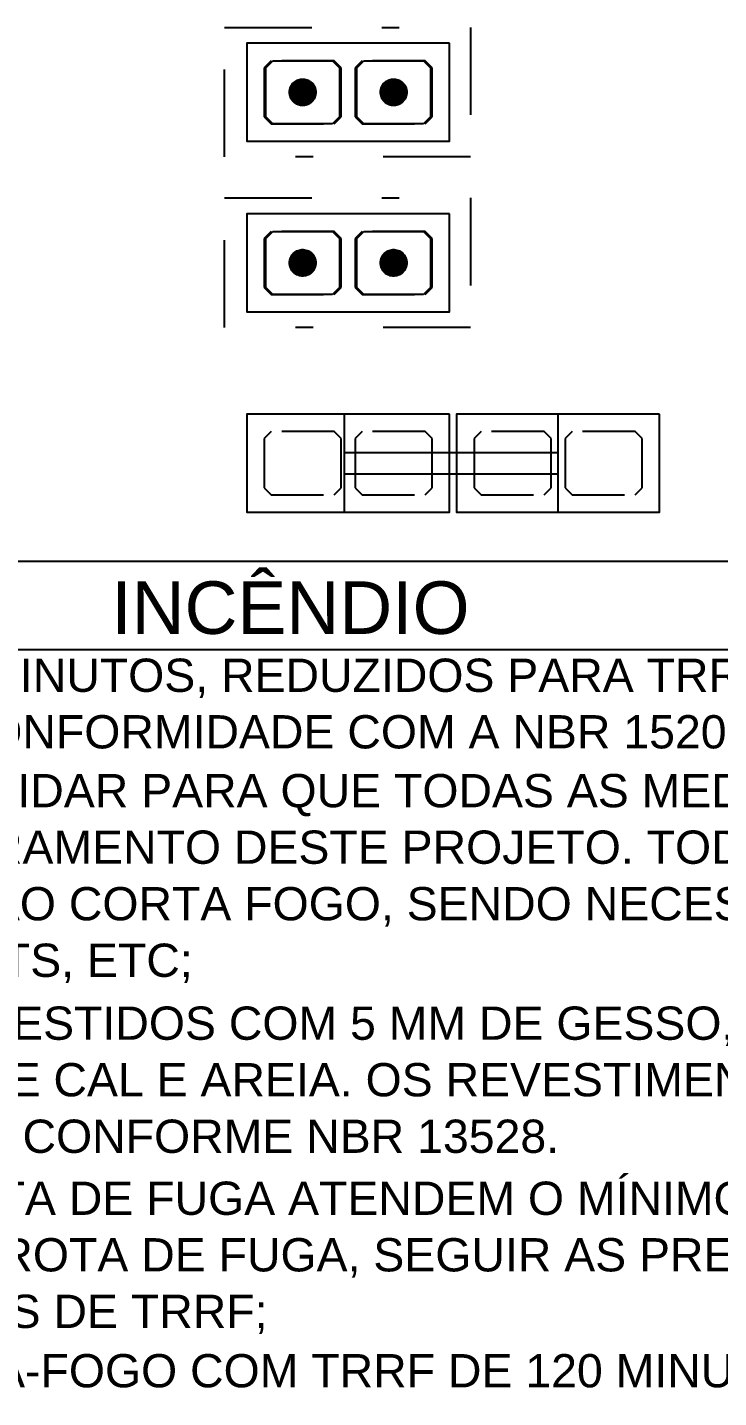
# Model space of a CAD drawing. Extents: x 0 to 119, y 0 to 84.
# Drawn here: x 107.5 to 111.45, y 35.34 to 43.16 of the extents above; entities that cross this region are included whole.
import ezdxf

# ---------------------------------------------------------------- set-up
doc = ezdxf.new("R2010")
doc.units = 0
doc.header["$MEASUREMENT"] = 0
doc.linetypes.add('ESTILO_TQS_0003', pattern=[1.5, 0.5, -0.4, 0.1, -0.5])
doc.linetypes.add('ESTILO_TQS_0005', pattern=[0.4, 0.3, -0.1])
for name, color, linetype in [('15', 12, 'CONTINUOUS'), ('17', 90, 'CONTINUOUS'), ('27', 250, 'CONTINUOUS'), ('3', 7, 'CONTINUOUS'), ('40', 7, 'CONTINUOUS'), ('9', 8, 'CONTINUOUS')]:
    doc.layers.add(name, color=color, linetype=linetype)
doc.styles.add('TQS_ARIAL', font='arial.ttf')

msp = doc.modelspace()

# ---------------------------------------------------------------- linework, layer by layer
at = {"layer": '15', "color": 12, "linetype": 'ESTILO_TQS_0003'}
for points in [[(108.627026, 43.164035), (110.034129, 43.164035), (110.034129, 42.423822), (108.627026, 42.423822), (108.627026, 43.164035)], [(108.627026, 42.189463), (110.034129, 42.189463), (110.034129, 41.44925), (108.627026, 41.44925), (108.627026, 42.189463)]]:
    msp.add_lwpolyline(points, dxfattribs=at)
at = {"layer": '17', "color": 90, "linetype": 'Continuous'}
for p, q in [((108.864602, 41.958856), (108.904602, 41.998856)), ((108.864602, 41.678856), (108.864602, 41.958856)), ((108.904602, 41.998856), (109.244602, 41.998856)), ((109.244602, 41.998856), (109.284602, 41.958857)), ((109.284602, 41.958857), (109.284602, 41.678856)), ((109.384602, 41.958856), (109.424602, 41.998856)), ((109.384602, 41.678856), (109.384602, 41.958856)), ((109.424602, 41.998856), (109.764602, 41.998856)), ((109.764602, 41.998856), (109.804602, 41.958856)), ((109.804602, 41.958856), (109.804602, 41.678856)), ((109.524689, 41.79341), (109.566919, 41.884967)), ((109.010552, 41.85129), (109.139006, 41.791391)), ((108.904602, 41.638856), (108.864602, 41.678856)), ((109.284602, 41.678856), (109.244602, 41.638856)), ((109.424602, 41.638856), (109.384602, 41.678856)), ((109.804602, 41.678856), (109.764602, 41.638856)), ((109.244602, 41.638856), (108.904602, 41.638856)), ((109.764602, 41.638856), (109.424602, 41.638856))]:
    msp.add_line(p, q, dxfattribs=at)
for points in [[(109.073402, 41.818856), (109.073408, 41.818735), (109.073427, 41.818615), (109.073457, 41.818497), (109.0735, 41.818383), (109.073553, 41.818274), (109.073617, 41.818171), (109.073692, 41.818075), (109.073776, 41.817987), (109.073868, 41.817907), (109.073968, 41.817838), (109.074074, 41.817779), (109.074186, 41.817731), (109.074302, 41.817695), (109.074421, 41.81767), (109.074542, 41.817658), (109.074663, 41.817658), (109.074784, 41.81767), (109.074903, 41.817695), (109.075019, 41.817731), (109.075131, 41.817779), (109.075237, 41.817838), (109.075337, 41.817907), (109.075429, 41.817987), (109.075513, 41.818075), (109.075587, 41.818171), (109.075652, 41.818274), (109.075705, 41.818383), (109.075747, 41.818497), (109.075778, 41.818615), (109.075796, 41.818735), (109.075802, 41.818856), (108.999002, 41.818856), (108.99939, 41.826505), (109.00055, 41.834075), (109.002469, 41.841488), (109.005129, 41.84867), (109.008502, 41.855545), (109.012553, 41.862044), (109.01724, 41.8681), (109.022516, 41.873651), (109.028327, 41.878639), (109.034613, 41.883014), (109.041308, 41.88673), (109.048346, 41.88975), (109.055653, 41.892043), (109.063154, 41.893585), (109.070773, 41.894359), (109.078431, 41.894359), (109.08605, 41.893585), (109.093552, 41.892043), (109.100859, 41.88975), (109.107896, 41.88673), (109.114592, 41.883014), (109.120878, 41.878639), (109.126688, 41.873651), (109.131964, 41.8681), (109.136652, 41.862044), (109.140703, 41.855545), (109.144076, 41.84867), (109.146735, 41.841488), (109.148655, 41.834075), (109.149814, 41.826505), (109.150202, 41.818856), (109.073402, 41.818856)], [(109.593402, 41.818856), (109.593408, 41.818735), (109.593427, 41.818615), (109.593457, 41.818497), (109.5935, 41.818383), (109.593553, 41.818274), (109.593617, 41.818171), (109.593692, 41.818075), (109.593776, 41.817987), (109.593868, 41.817907), (109.593968, 41.817838), (109.594074, 41.817779), (109.594186, 41.817731), (109.594302, 41.817695), (109.594421, 41.81767), (109.594542, 41.817658), (109.594663, 41.817658), (109.594784, 41.81767), (109.594903, 41.817695), (109.595019, 41.817731), (109.595131, 41.817779), (109.595237, 41.817838), (109.595337, 41.817907), (109.595429, 41.817987), (109.595513, 41.818075), (109.595587, 41.818171), (109.595652, 41.818274), (109.595705, 41.818383), (109.595747, 41.818497), (109.595778, 41.818615), (109.595796, 41.818735), (109.595802, 41.818856), (109.519002, 41.818856), (109.51939, 41.826505), (109.52055, 41.834075), (109.522469, 41.841488), (109.525129, 41.84867), (109.528502, 41.855545), (109.532553, 41.862044), (109.53724, 41.8681), (109.542516, 41.873651), (109.548327, 41.878639), (109.554613, 41.883014), (109.561308, 41.88673), (109.568346, 41.88975), (109.575653, 41.892043), (109.583154, 41.893585), (109.590773, 41.894359), (109.598431, 41.894359), (109.60605, 41.893585), (109.613552, 41.892043), (109.620859, 41.88975), (109.627896, 41.88673), (109.634592, 41.883014), (109.640878, 41.878639), (109.646688, 41.873651), (109.651964, 41.8681), (109.656652, 41.862044), (109.660703, 41.855545), (109.664076, 41.84867), (109.666735, 41.841488), (109.668655, 41.834075), (109.669814, 41.826505), (109.670202, 41.818856), (109.593402, 41.818856)], [(109.075802, 41.818856), (109.075796, 41.818978), (109.075778, 41.819098), (109.075747, 41.819216), (109.075705, 41.81933), (109.075652, 41.819439), (109.075587, 41.819542), (109.075513, 41.819638), (109.075429, 41.819726), (109.075337, 41.819805), (109.075237, 41.819875), (109.075131, 41.819934), (109.075019, 41.819982), (109.074903, 41.820018), (109.074784, 41.820043), (109.074663, 41.820055), (109.074542, 41.820055), (109.074421, 41.820043), (109.074302, 41.820018), (109.074186, 41.819982), (109.074074, 41.819934), (109.073968, 41.819875), (109.073868, 41.819805), (109.073776, 41.819726), (109.073692, 41.819638), (109.073617, 41.819542), (109.073553, 41.819439), (109.0735, 41.81933), (109.073457, 41.819216), (109.073427, 41.819098), (109.073408, 41.818978), (109.073402, 41.818856), (109.150202, 41.818856), (109.149814, 41.811208), (109.148655, 41.803638), (109.146735, 41.796225), (109.144076, 41.789043), (109.140703, 41.782168), (109.136652, 41.775669), (109.131964, 41.769613), (109.126688, 41.764062), (109.120878, 41.759074), (109.114592, 41.754699), (109.107896, 41.750982), (109.100859, 41.747962), (109.093552, 41.74567), (109.08605, 41.744128), (109.078431, 41.743353), (109.070773, 41.743353), (109.063154, 41.744128), (109.055653, 41.74567), (109.048346, 41.747962), (109.041308, 41.750982), (109.034613, 41.754699), (109.028327, 41.759074), (109.022516, 41.764062), (109.01724, 41.769613), (109.012553, 41.775669), (109.008502, 41.782168), (109.005129, 41.789043), (109.002469, 41.796225), (109.00055, 41.803638), (108.99939, 41.811208), (108.999002, 41.818856), (109.075802, 41.818856)], [(109.595802, 41.818856), (109.595796, 41.818978), (109.595778, 41.819098), (109.595747, 41.819216), (109.595705, 41.81933), (109.595652, 41.819439), (109.595587, 41.819542), (109.595513, 41.819638), (109.595429, 41.819726), (109.595337, 41.819805), (109.595237, 41.819875), (109.595131, 41.819934), (109.595019, 41.819982), (109.594903, 41.820018), (109.594784, 41.820042), (109.594663, 41.820055), (109.594542, 41.820055), (109.594421, 41.820042), (109.594302, 41.820018), (109.594186, 41.819982), (109.594074, 41.819934), (109.593968, 41.819875), (109.593868, 41.819805), (109.593776, 41.819726), (109.593692, 41.819638), (109.593617, 41.819542), (109.593553, 41.819439), (109.5935, 41.81933), (109.593457, 41.819216), (109.593427, 41.819098), (109.593408, 41.818978), (109.593402, 41.818856), (109.670202, 41.818856), (109.669814, 41.811208), (109.668655, 41.803638), (109.666735, 41.796224), (109.664076, 41.789043), (109.660703, 41.782168), (109.656652, 41.775668), (109.651964, 41.769613), (109.646688, 41.764062), (109.640878, 41.759074), (109.634592, 41.754699), (109.627896, 41.750982), (109.620859, 41.747962), (109.613552, 41.74567), (109.60605, 41.744128), (109.598431, 41.743353), (109.590773, 41.743353), (109.583154, 41.744128), (109.575653, 41.74567), (109.568346, 41.747962), (109.561308, 41.750982), (109.554613, 41.754699), (109.548327, 41.759074), (109.542516, 41.764062), (109.53724, 41.769613), (109.532553, 41.775668), (109.528502, 41.782168), (109.525129, 41.789043), (109.522469, 41.796224), (109.52055, 41.803638), (109.51939, 41.811208), (109.519002, 41.818856), (109.595802, 41.818856)]]:
    msp.add_lwpolyline(points, dxfattribs=at)
for centre in [(109.074602, 41.818856), (109.594602, 41.818856)]:
    msp.add_circle(centre, 0.0744, dxfattribs=at)
for points in [[(109.073402, 41.818856), (109.022516, 41.873651), (109.028327, 41.878639)], [(109.073402, 41.818856), (109.028327, 41.878639), (109.034613, 41.883014)], [(109.073402, 41.818856), (109.034613, 41.883014), (109.041308, 41.88673)], [(109.073402, 41.818856), (109.041308, 41.88673), (109.048346, 41.88975)], [(109.073402, 41.818856), (109.048346, 41.88975), (109.055653, 41.892043)], [(109.073402, 41.818856), (109.055653, 41.892043), (109.063154, 41.893585)], [(109.073402, 41.818856), (109.063154, 41.893585), (109.070773, 41.894359)], [(109.073402, 41.818856), (109.070773, 41.894359), (109.078431, 41.894359)], [(109.075337, 41.817907), (109.073402, 41.818856), (109.078431, 41.894359)], [(109.075337, 41.817907), (109.078431, 41.894359), (109.150202, 41.818856)], [(109.150202, 41.818856), (109.078431, 41.894359), (109.08605, 41.893585)], [(109.150202, 41.818856), (109.08605, 41.893585), (109.093552, 41.892043)], [(109.150202, 41.818856), (109.093552, 41.892043), (109.100859, 41.88975)], [(109.150202, 41.818856), (109.100859, 41.88975), (109.107896, 41.88673)], [(109.150202, 41.818856), (109.107896, 41.88673), (109.114592, 41.883014)], [(109.150202, 41.818856), (109.114592, 41.883014), (109.120878, 41.878639)], [(109.150202, 41.818856), (109.120878, 41.878639), (109.126688, 41.873651)], [(109.593402, 41.818856), (109.542516, 41.873651), (109.548327, 41.878639)], [(109.593402, 41.818856), (109.548327, 41.878639), (109.554613, 41.883014)], [(109.593402, 41.818856), (109.554613, 41.883014), (109.561308, 41.88673)], [(109.593402, 41.818856), (109.561308, 41.88673), (109.568346, 41.88975)], [(109.593402, 41.818856), (109.568346, 41.88975), (109.575653, 41.892043)], [(109.593402, 41.818856), (109.575653, 41.892043), (109.583154, 41.893585)], [(109.593402, 41.818856), (109.583154, 41.893585), (109.590773, 41.894359)], [(109.593402, 41.818856), (109.590773, 41.894359), (109.598431, 41.894359)], [(109.595337, 41.817907), (109.593402, 41.818856), (109.598431, 41.894359)], [(109.595337, 41.817907), (109.598431, 41.894359), (109.670202, 41.818856)], [(109.670202, 41.818856), (109.598431, 41.894359), (109.60605, 41.893585)], [(109.670202, 41.818856), (109.60605, 41.893585), (109.613552, 41.892043)], [(109.670202, 41.818856), (109.613552, 41.892043), (109.620859, 41.88975)], [(109.670202, 41.818856), (109.620859, 41.88975), (109.627896, 41.88673)], [(109.670202, 41.818856), (109.627896, 41.88673), (109.634592, 41.883014)], [(109.670202, 41.818856), (109.634592, 41.883014), (109.640878, 41.878639)], [(109.670202, 41.818856), (109.640878, 41.878639), (109.646688, 41.873651)], [(109.073402, 41.818856), (108.999002, 41.818856), (108.99939, 41.826505)], [(109.073868, 41.819805), (108.99939, 41.811208), (108.999002, 41.818856)], [(109.073402, 41.818856), (108.99939, 41.826505), (109.00055, 41.834075)], [(109.073868, 41.819805), (109.00055, 41.803638), (108.99939, 41.811208)], [(109.073402, 41.818856), (109.00055, 41.834075), (109.002469, 41.841488)], [(109.073868, 41.819805), (109.002469, 41.796225), (109.00055, 41.803638)], [(109.073402, 41.818856), (109.002469, 41.841488), (109.005129, 41.84867)], [(109.073868, 41.819805), (109.005129, 41.789043), (109.002469, 41.796225)], [(109.073402, 41.818856), (109.005129, 41.84867), (109.008502, 41.855545)], [(109.073868, 41.819805), (109.008502, 41.782168), (109.005129, 41.789043)], [(109.073402, 41.818856), (109.008502, 41.855545), (109.012553, 41.862044)], [(109.073868, 41.819805), (109.012553, 41.775669), (109.008502, 41.782168)], [(109.073402, 41.818856), (109.012553, 41.862044), (109.01724, 41.8681)], [(109.073868, 41.819805), (109.01724, 41.769613), (109.012553, 41.775669)], [(109.073402, 41.818856), (109.01724, 41.8681), (109.022516, 41.873651)], [(109.073868, 41.819805), (109.022516, 41.764062), (109.01724, 41.769613)], [(109.073868, 41.819805), (109.028327, 41.759074), (109.022516, 41.764062)], [(109.073868, 41.819805), (109.034613, 41.754699), (109.028327, 41.759074)], [(109.073868, 41.819805), (109.041308, 41.750982), (109.034613, 41.754699)], [(109.073868, 41.819805), (109.048346, 41.747962), (109.041308, 41.750982)], [(109.073868, 41.819805), (109.055653, 41.74567), (109.048346, 41.747962)], [(109.073868, 41.819805), (109.063154, 41.744128), (109.055653, 41.74567)], [(109.073868, 41.819805), (109.070773, 41.743353), (109.063154, 41.744128)], [(109.073868, 41.819805), (109.078431, 41.743353), (109.070773, 41.743353)], [(109.075337, 41.817907), (109.073408, 41.818735), (109.073402, 41.818856)], [(109.075337, 41.817907), (109.073402, 41.818856), (109.073402, 41.818856)], [(109.075337, 41.817907), (109.073402, 41.818856), (109.073402, 41.818856)], [(109.075337, 41.817907), (109.073402, 41.818856), (109.073402, 41.818856)], [(109.075337, 41.817907), (109.073402, 41.818856), (109.073402, 41.818856)], [(109.075337, 41.817907), (109.073402, 41.818856), (109.073402, 41.818856)], [(109.075337, 41.817907), (109.073402, 41.818856), (109.073402, 41.818856)], [(109.075337, 41.817907), (109.073402, 41.818856), (109.073402, 41.818856)], [(109.075337, 41.817907), (109.073402, 41.818856), (109.073402, 41.818856)], [(109.075337, 41.817907), (109.073402, 41.818856), (109.073402, 41.818856)], [(109.075337, 41.817907), (109.073427, 41.818615), (109.073408, 41.818735)], [(109.075337, 41.817907), (109.073408, 41.818735), (109.073408, 41.818735)], [(109.075337, 41.817907), (109.073553, 41.818274), (109.073427, 41.818615)], [(109.075337, 41.817907), (109.073427, 41.818615), (109.073427, 41.818615)], [(109.075337, 41.817907), (109.073427, 41.818615), (109.073427, 41.818615)], [(109.075337, 41.817907), (109.073692, 41.818075), (109.073553, 41.818274)], [(109.075337, 41.817907), (109.073868, 41.817907), (109.073692, 41.818075)], [(109.075802, 41.818856), (109.073868, 41.819805), (109.074074, 41.819934)], [(109.075802, 41.818856), (109.078431, 41.743353), (109.073868, 41.819805)], [(109.075337, 41.817907), (109.073968, 41.817838), (109.073868, 41.817907)], [(109.075337, 41.817907), (109.074074, 41.817779), (109.073968, 41.817838)], [(109.075802, 41.818856), (109.074074, 41.819934), (109.074421, 41.820043)], [(109.075337, 41.817907), (109.074186, 41.817731), (109.074074, 41.817779)], [(109.075337, 41.817907), (109.074302, 41.817695), (109.074186, 41.817731)], [(109.075337, 41.817907), (109.074421, 41.81767), (109.074302, 41.817695)], [(109.075802, 41.818856), (109.074421, 41.820043), (109.074542, 41.820055)], [(109.075802, 41.818856), (109.074421, 41.820043), (109.074421, 41.820043)], [(109.075802, 41.818856), (109.074421, 41.820043), (109.074421, 41.820043)], [(109.075337, 41.817907), (109.074542, 41.817658), (109.074421, 41.81767)], [(109.075802, 41.818856), (109.074542, 41.820055), (109.074542, 41.820055)], [(109.075802, 41.818856), (109.074542, 41.820055), (109.074663, 41.820055)], [(109.075337, 41.817907), (109.074663, 41.817658), (109.074542, 41.817658)], [(109.075337, 41.817907), (109.074542, 41.817658), (109.074542, 41.817658)], [(109.075802, 41.818856), (109.074663, 41.820055), (109.074663, 41.820055)], [(109.075802, 41.818856), (109.074663, 41.820055), (109.074784, 41.820043)], [(109.075337, 41.817907), (109.074784, 41.81767), (109.074663, 41.817658)], [(109.075337, 41.817907), (109.074663, 41.817658), (109.074663, 41.817658)], [(109.075802, 41.818856), (109.074784, 41.820043), (109.074903, 41.820018)], [(109.075337, 41.817907), (109.075131, 41.817779), (109.074784, 41.81767)], [(109.075337, 41.817907), (109.074784, 41.81767), (109.074784, 41.81767)], [(109.075337, 41.817907), (109.074784, 41.81767), (109.074784, 41.81767)], [(109.075802, 41.818856), (109.074903, 41.820018), (109.075019, 41.819982)], [(109.075802, 41.818856), (109.075019, 41.819982), (109.075131, 41.819934)], [(109.075802, 41.818856), (109.075131, 41.819934), (109.075237, 41.819875)], [(109.075802, 41.818856), (109.075237, 41.819875), (109.075337, 41.819805)], [(109.075802, 41.818856), (109.075337, 41.819805), (109.075513, 41.819638)], [(109.075802, 41.818856), (109.075513, 41.819638), (109.075652, 41.819439)], [(109.075802, 41.818856), (109.075652, 41.819439), (109.075778, 41.819098)], [(109.075802, 41.818856), (109.075778, 41.819098), (109.075778, 41.819098)], [(109.075802, 41.818856), (109.075778, 41.819098), (109.075778, 41.819098)], [(109.075802, 41.818856), (109.075778, 41.819098), (109.075796, 41.818978)], [(109.075802, 41.818856), (109.075796, 41.818978), (109.075796, 41.818978)], [(109.075802, 41.818856), (109.075796, 41.818978), (109.075802, 41.818856)], [(109.075802, 41.818856), (109.150202, 41.818856), (109.078431, 41.743353)], [(109.075802, 41.818856), (109.075802, 41.818856), (109.075802, 41.818856)], [(109.075802, 41.818856), (109.075802, 41.818856), (109.075802, 41.818856)], [(109.075802, 41.818856), (109.075802, 41.818856), (109.075802, 41.818856)], [(109.075802, 41.818856), (109.075802, 41.818856), (109.075802, 41.818856)], [(109.075802, 41.818856), (109.075802, 41.818856), (109.075802, 41.818856)], [(109.075802, 41.818856), (109.075802, 41.818856), (109.075802, 41.818856)], [(109.075802, 41.818856), (109.075802, 41.818856), (109.075802, 41.818856)], [(109.075802, 41.818856), (109.075802, 41.818856), (109.075802, 41.818856)], [(109.150202, 41.818856), (109.08605, 41.744128), (109.078431, 41.743353)], [(109.150202, 41.818856), (109.093552, 41.74567), (109.08605, 41.744128)], [(109.150202, 41.818856), (109.100859, 41.747962), (109.093552, 41.74567)], [(109.150202, 41.818856), (109.107896, 41.750982), (109.100859, 41.747962)], [(109.150202, 41.818856), (109.114592, 41.754699), (109.107896, 41.750982)], [(109.150202, 41.818856), (109.120878, 41.759074), (109.114592, 41.754699)], [(109.150202, 41.818856), (109.126688, 41.764062), (109.120878, 41.759074)], [(109.150202, 41.818856), (109.126688, 41.873651), (109.131964, 41.8681)], [(109.150202, 41.818856), (109.131964, 41.769613), (109.126688, 41.764062)], [(109.150202, 41.818856), (109.131964, 41.8681), (109.136652, 41.862044)], [(109.150202, 41.818856), (109.136652, 41.775669), (109.131964, 41.769613)], [(109.150202, 41.818856), (109.136652, 41.862044), (109.140703, 41.855545)], [(109.150202, 41.818856), (109.140703, 41.782168), (109.136652, 41.775669)], [(109.150202, 41.818856), (109.140703, 41.855545), (109.144076, 41.84867)], [(109.150202, 41.818856), (109.144076, 41.789043), (109.140703, 41.782168)], [(109.150202, 41.818856), (109.144076, 41.84867), (109.146735, 41.841488)], [(109.150202, 41.818856), (109.146735, 41.796225), (109.144076, 41.789043)], [(109.150202, 41.818856), (109.146735, 41.841488), (109.148655, 41.834075)], [(109.150202, 41.818856), (109.148655, 41.803638), (109.146735, 41.796225)], [(109.150202, 41.818856), (109.148655, 41.834075), (109.149814, 41.826505)], [(109.150202, 41.818856), (109.149814, 41.811208), (109.148655, 41.803638)], [(109.593402, 41.818856), (109.519002, 41.818856), (109.51939, 41.826505)], [(109.593868, 41.819805), (109.51939, 41.811208), (109.519002, 41.818856)], [(109.593402, 41.818856), (109.51939, 41.826505), (109.52055, 41.834075)], [(109.593868, 41.819805), (109.52055, 41.803638), (109.51939, 41.811208)], [(109.593402, 41.818856), (109.52055, 41.834075), (109.522469, 41.841488)], [(109.593868, 41.819805), (109.522469, 41.796224), (109.52055, 41.803638)], [(109.593402, 41.818856), (109.522469, 41.841488), (109.525129, 41.84867)], [(109.593868, 41.819805), (109.525129, 41.789043), (109.522469, 41.796224)], [(109.593402, 41.818856), (109.525129, 41.84867), (109.528502, 41.855545)], [(109.593868, 41.819805), (109.528502, 41.782168), (109.525129, 41.789043)], [(109.593402, 41.818856), (109.528502, 41.855545), (109.532553, 41.862044)], [(109.593868, 41.819805), (109.532553, 41.775668), (109.528502, 41.782168)], [(109.593402, 41.818856), (109.532553, 41.862044), (109.53724, 41.8681)], [(109.593868, 41.819805), (109.53724, 41.769613), (109.532553, 41.775668)], [(109.593402, 41.818856), (109.53724, 41.8681), (109.542516, 41.873651)], [(109.593868, 41.819805), (109.542516, 41.764062), (109.53724, 41.769613)], [(109.593868, 41.819805), (109.548327, 41.759074), (109.542516, 41.764062)], [(109.593868, 41.819805), (109.554613, 41.754699), (109.548327, 41.759074)], [(109.593868, 41.819805), (109.561308, 41.750982), (109.554613, 41.754699)], [(109.593868, 41.819805), (109.568346, 41.747962), (109.561308, 41.750982)], [(109.593868, 41.819805), (109.575653, 41.74567), (109.568346, 41.747962)], [(109.593868, 41.819805), (109.583154, 41.744128), (109.575653, 41.74567)], [(109.593868, 41.819805), (109.590773, 41.743353), (109.583154, 41.744128)], [(109.593868, 41.819805), (109.598431, 41.743353), (109.590773, 41.743353)], [(109.595337, 41.817907), (109.593408, 41.818735), (109.593402, 41.818856)], [(109.595337, 41.817907), (109.593402, 41.818856), (109.593402, 41.818856)], [(109.595337, 41.817907), (109.593402, 41.818856), (109.593402, 41.818856)], [(109.595337, 41.817907), (109.593402, 41.818856), (109.593402, 41.818856)], [(109.595337, 41.817907), (109.593402, 41.818856), (109.593402, 41.818856)], [(109.595337, 41.817907), (109.593402, 41.818856), (109.593402, 41.818856)], [(109.595337, 41.817907), (109.593402, 41.818856), (109.593402, 41.818856)], [(109.595337, 41.817907), (109.593402, 41.818856), (109.593402, 41.818856)], [(109.595337, 41.817907), (109.593402, 41.818856), (109.593402, 41.818856)], [(109.595337, 41.817907), (109.593402, 41.818856), (109.593402, 41.818856)], [(109.595337, 41.817907), (109.593427, 41.818615), (109.593408, 41.818735)], [(109.595337, 41.817907), (109.593408, 41.818735), (109.593408, 41.818735)], [(109.595337, 41.817907), (109.593553, 41.818274), (109.593427, 41.818615)], [(109.595337, 41.817907), (109.593427, 41.818615), (109.593427, 41.818615)], [(109.595337, 41.817907), (109.593427, 41.818615), (109.593427, 41.818615)], [(109.595337, 41.817907), (109.593692, 41.818075), (109.593553, 41.818274)], [(109.595337, 41.817907), (109.593868, 41.817907), (109.593692, 41.818075)], [(109.595802, 41.818856), (109.593868, 41.819805), (109.594074, 41.819934)], [(109.595802, 41.818856), (109.598431, 41.743353), (109.593868, 41.819805)], [(109.595337, 41.817907), (109.593968, 41.817838), (109.593868, 41.817907)], [(109.595337, 41.817907), (109.594074, 41.817779), (109.593968, 41.817838)], [(109.595802, 41.818856), (109.594074, 41.819934), (109.594421, 41.820042)], [(109.595337, 41.817907), (109.594186, 41.817731), (109.594074, 41.817779)], [(109.595337, 41.817907), (109.594302, 41.817695), (109.594186, 41.817731)], [(109.595337, 41.817907), (109.594421, 41.81767), (109.594302, 41.817695)], [(109.595802, 41.818856), (109.594421, 41.820042), (109.594542, 41.820055)], [(109.595802, 41.818856), (109.594421, 41.820042), (109.594421, 41.820042)], [(109.595802, 41.818856), (109.594421, 41.820042), (109.594421, 41.820042)], [(109.595337, 41.817907), (109.594542, 41.817658), (109.594421, 41.81767)], [(109.595802, 41.818856), (109.594542, 41.820055), (109.594542, 41.820055)], [(109.595802, 41.818856), (109.594542, 41.820055), (109.594663, 41.820055)], [(109.595337, 41.817907), (109.594663, 41.817658), (109.594542, 41.817658)], [(109.595337, 41.817907), (109.594542, 41.817658), (109.594542, 41.817658)], [(109.595802, 41.818856), (109.594663, 41.820055), (109.594663, 41.820055)], [(109.595802, 41.818856), (109.594663, 41.820055), (109.594784, 41.820042)], [(109.595337, 41.817907), (109.594784, 41.81767), (109.594663, 41.817658)], [(109.595337, 41.817907), (109.594663, 41.817658), (109.594663, 41.817658)], [(109.595802, 41.818856), (109.594784, 41.820042), (109.594903, 41.820018)], [(109.595337, 41.817907), (109.595131, 41.817779), (109.594784, 41.81767)], [(109.595337, 41.817907), (109.594784, 41.81767), (109.594784, 41.81767)], [(109.595337, 41.817907), (109.594784, 41.81767), (109.594784, 41.81767)], [(109.595802, 41.818856), (109.594903, 41.820018), (109.595019, 41.819982)], [(109.595802, 41.818856), (109.595019, 41.819982), (109.595131, 41.819934)], [(109.595802, 41.818856), (109.595131, 41.819934), (109.595237, 41.819875)], [(109.595802, 41.818856), (109.595237, 41.819875), (109.595337, 41.819805)], [(109.595802, 41.818856), (109.595337, 41.819805), (109.595513, 41.819638)], [(109.595802, 41.818856), (109.595513, 41.819638), (109.595652, 41.819439)], [(109.595802, 41.818856), (109.595652, 41.819439), (109.595778, 41.819098)], [(109.595802, 41.818856), (109.595778, 41.819098), (109.595778, 41.819098)], [(109.595802, 41.818856), (109.595778, 41.819098), (109.595778, 41.819098)], [(109.595802, 41.818856), (109.595778, 41.819098), (109.595796, 41.818978)], [(109.595802, 41.818856), (109.595796, 41.818978), (109.595796, 41.818978)], [(109.595802, 41.818856), (109.595796, 41.818978), (109.595802, 41.818856)], [(109.595802, 41.818856), (109.670202, 41.818856), (109.598431, 41.743353)], [(109.595802, 41.818856), (109.595802, 41.818856), (109.595802, 41.818856)], [(109.595802, 41.818856), (109.595802, 41.818856), (109.595802, 41.818856)], [(109.595802, 41.818856), (109.595802, 41.818856), (109.595802, 41.818856)], [(109.595802, 41.818856), (109.595802, 41.818856), (109.595802, 41.818856)], [(109.595802, 41.818856), (109.595802, 41.818856), (109.595802, 41.818856)], [(109.595802, 41.818856), (109.595802, 41.818856), (109.595802, 41.818856)], [(109.595802, 41.818856), (109.595802, 41.818856), (109.595802, 41.818856)], [(109.595802, 41.818856), (109.595802, 41.818856), (109.595802, 41.818856)], [(109.670202, 41.818856), (109.60605, 41.744128), (109.598431, 41.743353)], [(109.670202, 41.818856), (109.613552, 41.74567), (109.60605, 41.744128)], [(109.670202, 41.818856), (109.620859, 41.747962), (109.613552, 41.74567)], [(109.670202, 41.818856), (109.627896, 41.750982), (109.620859, 41.747962)], [(109.670202, 41.818856), (109.634592, 41.754699), (109.627896, 41.750982)], [(109.670202, 41.818856), (109.640878, 41.759074), (109.634592, 41.754699)], [(109.670202, 41.818856), (109.646688, 41.764062), (109.640878, 41.759074)], [(109.670202, 41.818856), (109.646688, 41.873651), (109.651964, 41.8681)], [(109.670202, 41.818856), (109.651964, 41.769613), (109.646688, 41.764062)], [(109.670202, 41.818856), (109.651964, 41.8681), (109.656652, 41.862044)], [(109.670202, 41.818856), (109.656652, 41.775668), (109.651964, 41.769613)], [(109.670202, 41.818856), (109.656652, 41.862044), (109.660703, 41.855545)], [(109.670202, 41.818856), (109.660703, 41.782168), (109.656652, 41.775668)], [(109.670202, 41.818856), (109.660703, 41.855545), (109.664076, 41.84867)], [(109.670202, 41.818856), (109.664076, 41.789043), (109.660703, 41.782168)], [(109.670202, 41.818856), (109.664076, 41.84867), (109.666735, 41.841488)], [(109.670202, 41.818856), (109.666735, 41.796224), (109.664076, 41.789043)], [(109.670202, 41.818856), (109.666735, 41.841488), (109.668655, 41.834075)], [(109.670202, 41.818856), (109.668655, 41.803638), (109.666735, 41.796224)], [(109.670202, 41.818856), (109.668655, 41.834075), (109.669814, 41.826505)], [(109.670202, 41.818856), (109.669814, 41.811208), (109.668655, 41.803638)]]:
    msp.add_solid(points, dxfattribs=at)
at = {"layer": '27', "color": 250, "linetype": 'ESTILO_TQS_0005'}
for points in [[(109.294602, 42.933428), (109.254602, 42.973428), (108.894602, 42.973428), (108.854602, 42.933428), (108.854602, 42.653428), (108.894602, 42.613428), (109.254602, 42.613428), (109.294602, 42.653428), (109.294602, 42.933428)], [(109.814602, 42.933428), (109.774602, 42.973428), (109.414602, 42.973428), (109.374602, 42.933428), (109.374602, 42.653428), (109.414602, 42.613428), (109.774602, 42.613428), (109.814602, 42.653428), (109.814602, 42.933428)], [(109.294602, 41.958856), (109.254602, 41.998856), (108.894602, 41.998856), (108.854602, 41.958856), (108.854602, 41.678856), (108.894602, 41.638856), (109.254602, 41.638856), (109.294602, 41.678856), (109.294602, 41.958856)], [(109.814602, 41.958856), (109.774602, 41.998856), (109.414602, 41.998856), (109.374602, 41.958856), (109.374602, 41.678856), (109.414602, 41.638856), (109.774602, 41.638856), (109.814602, 41.678856), (109.814602, 41.958856)], [(109.294602, 40.814576), (109.254602, 40.854576), (108.894602, 40.854576), (108.854602, 40.814576), (108.854602, 40.534576), (108.894602, 40.494576), (109.254602, 40.494576), (109.294602, 40.534576), (109.294602, 40.814576)], [(109.814602, 40.814576), (109.774602, 40.854576), (109.414602, 40.854576), (109.374602, 40.814576), (109.374602, 40.534576), (109.414602, 40.494576), (109.774602, 40.494576), (109.814602, 40.534576), (109.814602, 40.814576)], [(110.494602, 40.814576), (110.454602, 40.854576), (110.094602, 40.854576), (110.054602, 40.814576), (110.054602, 40.534576), (110.094602, 40.494576), (110.454602, 40.494576), (110.494602, 40.534576), (110.494602, 40.814576)], [(111.014602, 40.814576), (110.974602, 40.854576), (110.614602, 40.854576), (110.574602, 40.814576), (110.574602, 40.534576), (110.614602, 40.494576), (110.974602, 40.494576), (111.014602, 40.534576), (111.014602, 40.814576)]]:
    msp.add_lwpolyline(points, dxfattribs=at)
at = {"layer": '40', "linetype": 'Continuous'}
for p, q in [((108.864602, 42.933428), (108.904602, 42.973428)), ((108.864602, 42.653428), (108.864602, 42.933428)), ((108.904602, 42.973428), (109.244602, 42.973428)), ((109.244602, 42.973428), (109.284602, 42.933428)), ((109.284602, 42.933428), (109.284602, 42.653428)), ((109.384602, 42.933428), (109.424602, 42.973428)), ((109.384602, 42.653428), (109.384602, 42.933428)), ((109.424602, 42.973428), (109.764602, 42.973428)), ((109.764602, 42.973428), (109.804602, 42.933428)), ((109.804602, 42.933428), (109.804602, 42.653428)), ((108.904602, 42.613428), (108.864602, 42.653428)), ((109.244602, 42.613428), (108.904602, 42.613428)), ((109.284602, 42.653428), (109.244602, 42.613428)), ((109.424602, 42.613428), (109.384602, 42.653428)), ((109.764602, 42.613428), (109.424602, 42.613428)), ((109.804602, 42.653428), (109.764602, 42.613428)), ((109.314621, 40.394592), (109.314621, 40.954592)), ((110.534602, 40.394592), (110.534602, 40.954592)), ((109.314621, 40.734592), (110.534602, 40.734592)), ((109.314621, 40.614592), (110.534602, 40.614592)), ((100.4, 40.115402), (117.9, 40.115402)), ((100.4, 40.115402), (117.9, 40.115402)), ((100.4, 40.115402), (117.9, 40.115402)), ((100.4, 39.609785), (117.9, 39.609785))]:
    msp.add_line(p, q, dxfattribs=at)
for points in [[(109.914602, 43.073428), (108.754602, 43.073428), (108.754602, 42.513428), (109.914602, 42.513428), (109.914602, 43.073428)], [(109.073402, 42.793428), (109.073408, 42.793307), (109.073427, 42.793187), (109.073457, 42.793069), (109.0735, 42.792955), (109.073553, 42.792846), (109.073617, 42.792743), (109.073692, 42.792646), (109.073776, 42.792558), (109.073868, 42.792479), (109.073968, 42.79241), (109.074074, 42.792351), (109.074186, 42.792303), (109.074302, 42.792266), (109.074421, 42.792242), (109.074542, 42.79223), (109.074663, 42.79223), (109.074784, 42.792242), (109.074903, 42.792266), (109.075019, 42.792303), (109.075131, 42.792351), (109.075237, 42.79241), (109.075337, 42.792479), (109.075429, 42.792558), (109.075513, 42.792646), (109.075587, 42.792743), (109.075652, 42.792846), (109.075705, 42.792955), (109.075747, 42.793069), (109.075778, 42.793187), (109.075796, 42.793307), (109.075802, 42.793428), (108.999002, 42.793428), (108.99939, 42.801076), (109.00055, 42.808646), (109.002469, 42.81606), (109.005129, 42.823241), (109.008502, 42.830117), (109.012553, 42.836616), (109.01724, 42.842672), (109.022516, 42.848222), (109.028327, 42.853211), (109.034613, 42.857586), (109.041308, 42.861302), (109.048346, 42.864322), (109.055653, 42.866615), (109.063154, 42.868156), (109.070773, 42.868931), (109.078431, 42.868931), (109.08605, 42.868156), (109.093552, 42.866615), (109.100859, 42.864322), (109.107896, 42.861302), (109.114592, 42.857586), (109.120878, 42.853211), (109.126688, 42.848222), (109.131964, 42.842672), (109.136652, 42.836616), (109.140703, 42.830117), (109.144076, 42.823241), (109.146735, 42.81606), (109.148655, 42.808646), (109.149814, 42.801076), (109.150202, 42.793428), (109.073402, 42.793428)], [(109.593402, 42.793428), (109.593408, 42.793307), (109.593427, 42.793187), (109.593457, 42.793069), (109.5935, 42.792955), (109.593553, 42.792846), (109.593617, 42.792743), (109.593692, 42.792646), (109.593776, 42.792558), (109.593868, 42.792479), (109.593968, 42.79241), (109.594074, 42.792351), (109.594186, 42.792303), (109.594302, 42.792266), (109.594421, 42.792242), (109.594542, 42.79223), (109.594663, 42.79223), (109.594784, 42.792242), (109.594903, 42.792266), (109.595019, 42.792303), (109.595131, 42.792351), (109.595237, 42.79241), (109.595337, 42.792479), (109.595429, 42.792558), (109.595513, 42.792646), (109.595587, 42.792743), (109.595652, 42.792846), (109.595705, 42.792955), (109.595747, 42.793069), (109.595778, 42.793187), (109.595796, 42.793307), (109.595802, 42.793428), (109.519002, 42.793428), (109.51939, 42.801076), (109.52055, 42.808646), (109.522469, 42.81606), (109.525129, 42.823241), (109.528502, 42.830117), (109.532553, 42.836616), (109.53724, 42.842672), (109.542516, 42.848222), (109.548327, 42.853211), (109.554613, 42.857586), (109.561308, 42.861302), (109.568346, 42.864322), (109.575653, 42.866615), (109.583154, 42.868156), (109.590773, 42.868931), (109.598431, 42.868931), (109.60605, 42.868156), (109.613552, 42.866615), (109.620859, 42.864322), (109.627896, 42.861302), (109.634592, 42.857586), (109.640878, 42.853211), (109.646688, 42.848222), (109.651964, 42.842672), (109.656652, 42.836616), (109.660703, 42.830117), (109.664076, 42.823241), (109.666735, 42.81606), (109.668655, 42.808646), (109.669814, 42.801076), (109.670202, 42.793428), (109.593402, 42.793428)], [(109.075802, 42.793428), (109.075796, 42.79355), (109.075778, 42.79367), (109.075747, 42.793787), (109.075705, 42.793901), (109.075652, 42.79401), (109.075587, 42.794114), (109.075513, 42.79421), (109.075429, 42.794298), (109.075337, 42.794377), (109.075237, 42.794447), (109.075131, 42.794506), (109.075019, 42.794553), (109.074903, 42.79459), (109.074784, 42.794614), (109.074663, 42.794627), (109.074542, 42.794627), (109.074421, 42.794614), (109.074302, 42.79459), (109.074186, 42.794553), (109.074074, 42.794506), (109.073968, 42.794447), (109.073868, 42.794377), (109.073776, 42.794298), (109.073692, 42.79421), (109.073617, 42.794114), (109.073553, 42.79401), (109.0735, 42.793901), (109.073457, 42.793787), (109.073427, 42.79367), (109.073408, 42.79355), (109.073402, 42.793428), (109.150202, 42.793428), (109.149814, 42.78578), (109.148655, 42.77821), (109.146735, 42.770796), (109.144076, 42.763615), (109.140703, 42.756739), (109.136652, 42.75024), (109.131964, 42.744184), (109.126688, 42.738634), (109.120878, 42.733645), (109.114592, 42.729271), (109.107896, 42.725554), (109.100859, 42.722534), (109.093552, 42.720242), (109.08605, 42.7187), (109.078431, 42.717925), (109.070773, 42.717925), (109.063154, 42.7187), (109.055653, 42.720242), (109.048346, 42.722534), (109.041308, 42.725554), (109.034613, 42.729271), (109.028327, 42.733645), (109.022516, 42.738634), (109.01724, 42.744184), (109.012553, 42.75024), (109.008502, 42.756739), (109.005129, 42.763615), (109.002469, 42.770796), (109.00055, 42.77821), (108.99939, 42.78578), (108.999002, 42.793428), (109.075802, 42.793428)], [(109.595802, 42.793428), (109.595796, 42.793549), (109.595778, 42.79367), (109.595747, 42.793787), (109.595705, 42.793901), (109.595652, 42.79401), (109.595587, 42.794114), (109.595513, 42.79421), (109.595429, 42.794298), (109.595337, 42.794377), (109.595237, 42.794446), (109.595131, 42.794505), (109.595019, 42.794553), (109.594903, 42.79459), (109.594784, 42.794614), (109.594663, 42.794627), (109.594542, 42.794627), (109.594421, 42.794614), (109.594302, 42.79459), (109.594186, 42.794553), (109.594074, 42.794505), (109.593968, 42.794446), (109.593868, 42.794377), (109.593776, 42.794298), (109.593692, 42.79421), (109.593617, 42.794114), (109.593553, 42.79401), (109.5935, 42.793901), (109.593457, 42.793787), (109.593427, 42.79367), (109.593408, 42.793549), (109.593402, 42.793428), (109.670202, 42.793428), (109.669814, 42.78578), (109.668655, 42.77821), (109.666735, 42.770796), (109.664076, 42.763615), (109.660703, 42.756739), (109.656652, 42.75024), (109.651964, 42.744184), (109.646688, 42.738634), (109.640878, 42.733645), (109.634592, 42.729271), (109.627896, 42.725554), (109.620859, 42.722534), (109.613552, 42.720241), (109.60605, 42.7187), (109.598431, 42.717925), (109.590773, 42.717925), (109.583154, 42.7187), (109.575653, 42.720241), (109.568346, 42.722534), (109.561308, 42.725554), (109.554613, 42.729271), (109.548327, 42.733645), (109.542516, 42.738634), (109.53724, 42.744184), (109.532553, 42.75024), (109.528502, 42.756739), (109.525129, 42.763615), (109.522469, 42.770796), (109.52055, 42.77821), (109.51939, 42.78578), (109.519002, 42.793428), (109.595802, 42.793428)], [(109.914602, 42.098856), (108.754602, 42.098856), (108.754602, 41.538856), (109.914602, 41.538856), (109.914602, 42.098856)]]:
    msp.add_lwpolyline(points, dxfattribs=at)
for centre in [(109.074602, 42.793428), (109.594602, 42.793428)]:
    msp.add_circle(centre, 0.0744, dxfattribs=at)
for points in [[(109.073402, 42.793428), (109.002469, 42.81606), (109.005129, 42.823241)], [(109.073402, 42.793428), (109.005129, 42.823241), (109.008502, 42.830117)], [(109.073402, 42.793428), (109.008502, 42.830117), (109.012553, 42.836616)], [(109.073402, 42.793428), (109.012553, 42.836616), (109.01724, 42.842672)], [(109.073402, 42.793428), (109.01724, 42.842672), (109.022516, 42.848222)], [(109.073402, 42.793428), (109.022516, 42.848222), (109.028327, 42.853211)], [(109.073402, 42.793428), (109.028327, 42.853211), (109.034613, 42.857586)], [(109.073402, 42.793428), (109.034613, 42.857586), (109.041308, 42.861302)], [(109.073402, 42.793428), (109.041308, 42.861302), (109.048346, 42.864322)], [(109.073402, 42.793428), (109.048346, 42.864322), (109.055653, 42.866615)], [(109.073402, 42.793428), (109.055653, 42.866615), (109.063154, 42.868156)], [(109.073402, 42.793428), (109.063154, 42.868156), (109.070773, 42.868931)], [(109.073402, 42.793428), (109.070773, 42.868931), (109.078431, 42.868931)], [(109.075337, 42.792479), (109.073402, 42.793428), (109.078431, 42.868931)], [(109.075337, 42.792479), (109.078431, 42.868931), (109.150202, 42.793428)], [(109.150202, 42.793428), (109.078431, 42.868931), (109.08605, 42.868156)], [(109.150202, 42.793428), (109.08605, 42.868156), (109.093552, 42.866615)], [(109.150202, 42.793428), (109.093552, 42.866615), (109.100859, 42.864322)], [(109.150202, 42.793428), (109.100859, 42.864322), (109.107896, 42.861302)], [(109.150202, 42.793428), (109.107896, 42.861302), (109.114592, 42.857586)], [(109.150202, 42.793428), (109.114592, 42.857586), (109.120878, 42.853211)], [(109.150202, 42.793428), (109.120878, 42.853211), (109.126688, 42.848222)], [(109.150202, 42.793428), (109.126688, 42.848222), (109.131964, 42.842672)], [(109.150202, 42.793428), (109.131964, 42.842672), (109.136652, 42.836616)], [(109.150202, 42.793428), (109.136652, 42.836616), (109.140703, 42.830117)], [(109.150202, 42.793428), (109.140703, 42.830117), (109.144076, 42.823241)], [(109.150202, 42.793428), (109.144076, 42.823241), (109.146735, 42.81606)], [(109.593402, 42.793428), (109.522469, 42.81606), (109.525129, 42.823241)], [(109.593402, 42.793428), (109.525129, 42.823241), (109.528502, 42.830117)], [(109.593402, 42.793428), (109.528502, 42.830117), (109.532553, 42.836616)], [(109.593402, 42.793428), (109.532553, 42.836616), (109.53724, 42.842672)], [(109.593402, 42.793428), (109.53724, 42.842672), (109.542516, 42.848222)], [(109.593402, 42.793428), (109.542516, 42.848222), (109.548327, 42.853211)], [(109.593402, 42.793428), (109.548327, 42.853211), (109.554613, 42.857586)], [(109.593402, 42.793428), (109.554613, 42.857586), (109.561308, 42.861302)], [(109.593402, 42.793428), (109.561308, 42.861302), (109.568346, 42.864322)], [(109.593402, 42.793428), (109.568346, 42.864322), (109.575653, 42.866615)], [(109.593402, 42.793428), (109.575653, 42.866615), (109.583154, 42.868156)], [(109.593402, 42.793428), (109.583154, 42.868156), (109.590773, 42.868931)], [(109.593402, 42.793428), (109.590773, 42.868931), (109.598431, 42.868931)], [(109.595337, 42.792479), (109.593402, 42.793428), (109.598431, 42.868931)], [(109.595337, 42.792479), (109.598431, 42.868931), (109.670202, 42.793428)], [(109.670202, 42.793428), (109.598431, 42.868931), (109.60605, 42.868156)], [(109.670202, 42.793428), (109.60605, 42.868156), (109.613552, 42.866615)], [(109.670202, 42.793428), (109.613552, 42.866615), (109.620859, 42.864322)], [(109.670202, 42.793428), (109.620859, 42.864322), (109.627896, 42.861302)], [(109.670202, 42.793428), (109.627896, 42.861302), (109.634592, 42.857586)], [(109.670202, 42.793428), (109.634592, 42.857586), (109.640878, 42.853211)], [(109.670202, 42.793428), (109.640878, 42.853211), (109.646688, 42.848222)], [(109.670202, 42.793428), (109.646688, 42.848222), (109.651964, 42.842672)], [(109.670202, 42.793428), (109.651964, 42.842672), (109.656652, 42.836616)], [(109.670202, 42.793428), (109.656652, 42.836616), (109.660703, 42.830117)], [(109.670202, 42.793428), (109.660703, 42.830117), (109.664076, 42.823241)], [(109.670202, 42.793428), (109.664076, 42.823241), (109.666735, 42.81606)], [(109.073402, 42.793428), (108.999002, 42.793428), (108.99939, 42.801076)], [(109.073868, 42.794377), (108.99939, 42.78578), (108.999002, 42.793428)], [(109.073402, 42.793428), (108.99939, 42.801076), (109.00055, 42.808646)], [(109.073868, 42.794377), (109.00055, 42.77821), (108.99939, 42.78578)], [(109.073402, 42.793428), (109.00055, 42.808646), (109.002469, 42.81606)], [(109.073868, 42.794377), (109.002469, 42.770796), (109.00055, 42.77821)], [(109.073868, 42.794377), (109.005129, 42.763615), (109.002469, 42.770796)], [(109.073868, 42.794377), (109.008502, 42.756739), (109.005129, 42.763615)], [(109.073868, 42.794377), (109.012553, 42.75024), (109.008502, 42.756739)], [(109.073868, 42.794377), (109.01724, 42.744184), (109.012553, 42.75024)], [(109.073868, 42.794377), (109.022516, 42.738634), (109.01724, 42.744184)], [(109.073868, 42.794377), (109.028327, 42.733645), (109.022516, 42.738634)], [(109.073868, 42.794377), (109.034613, 42.729271), (109.028327, 42.733645)], [(109.073868, 42.794377), (109.041308, 42.725554), (109.034613, 42.729271)], [(109.073868, 42.794377), (109.048346, 42.722534), (109.041308, 42.725554)], [(109.073868, 42.794377), (109.055653, 42.720242), (109.048346, 42.722534)], [(109.073868, 42.794377), (109.063154, 42.7187), (109.055653, 42.720242)], [(109.073868, 42.794377), (109.070773, 42.717925), (109.063154, 42.7187)], [(109.073868, 42.794377), (109.078431, 42.717925), (109.070773, 42.717925)], [(109.075337, 42.792479), (109.073408, 42.793307), (109.073402, 42.793428)], [(109.075337, 42.792479), (109.073402, 42.793428), (109.073402, 42.793428)], [(109.075337, 42.792479), (109.073402, 42.793428), (109.073402, 42.793428)], [(109.075337, 42.792479), (109.073402, 42.793428), (109.073402, 42.793428)], [(109.075337, 42.792479), (109.073402, 42.793428), (109.073402, 42.793428)], [(109.075337, 42.792479), (109.073402, 42.793428), (109.073402, 42.793428)], [(109.075337, 42.792479), (109.073402, 42.793428), (109.073402, 42.793428)], [(109.075337, 42.792479), (109.073402, 42.793428), (109.073402, 42.793428)], [(109.075337, 42.792479), (109.073402, 42.793428), (109.073402, 42.793428)], [(109.075337, 42.792479), (109.073402, 42.793428), (109.073402, 42.793428)], [(109.075337, 42.792479), (109.073427, 42.793187), (109.073408, 42.793307)], [(109.075337, 42.792479), (109.073408, 42.793307), (109.073408, 42.793307)], [(109.075337, 42.792479), (109.073553, 42.792846), (109.073427, 42.793187)], [(109.075337, 42.792479), (109.073427, 42.793187), (109.073427, 42.793187)], [(109.075337, 42.792479), (109.073427, 42.793187), (109.073427, 42.793187)], [(109.075337, 42.792479), (109.073692, 42.792646), (109.073553, 42.792846)], [(109.075337, 42.792479), (109.073868, 42.792479), (109.073692, 42.792646)], [(109.075802, 42.793428), (109.073868, 42.794377), (109.074074, 42.794506)], [(109.075802, 42.793428), (109.078431, 42.717925), (109.073868, 42.794377)], [(109.075337, 42.792479), (109.073968, 42.79241), (109.073868, 42.792479)], [(109.075337, 42.792479), (109.074074, 42.792351), (109.073968, 42.79241)], [(109.075802, 42.793428), (109.074074, 42.794506), (109.074421, 42.794614)], [(109.075337, 42.792479), (109.074186, 42.792303), (109.074074, 42.792351)], [(109.075337, 42.792479), (109.074302, 42.792266), (109.074186, 42.792303)], [(109.075337, 42.792479), (109.074421, 42.792242), (109.074302, 42.792266)], [(109.075802, 42.793428), (109.074421, 42.794614), (109.074542, 42.794627)], [(109.075802, 42.793428), (109.074421, 42.794614), (109.074421, 42.794614)], [(109.075802, 42.793428), (109.074421, 42.794614), (109.074421, 42.794614)], [(109.075337, 42.792479), (109.074542, 42.79223), (109.074421, 42.792242)], [(109.075802, 42.793428), (109.074542, 42.794627), (109.074542, 42.794627)], [(109.075802, 42.793428), (109.074542, 42.794627), (109.074663, 42.794627)], [(109.075337, 42.792479), (109.074663, 42.79223), (109.074542, 42.79223)], [(109.075337, 42.792479), (109.074542, 42.79223), (109.074542, 42.79223)], [(109.075802, 42.793428), (109.074663, 42.794627), (109.074663, 42.794627)], [(109.075802, 42.793428), (109.074663, 42.794627), (109.074784, 42.794614)], [(109.075337, 42.792479), (109.074784, 42.792242), (109.074663, 42.79223)], [(109.075337, 42.792479), (109.074663, 42.79223), (109.074663, 42.79223)], [(109.075802, 42.793428), (109.074784, 42.794614), (109.074903, 42.79459)], [(109.075337, 42.792479), (109.075131, 42.792351), (109.074784, 42.792242)], [(109.075337, 42.792479), (109.074784, 42.792242), (109.074784, 42.792242)], [(109.075337, 42.792479), (109.074784, 42.792242), (109.074784, 42.792242)], [(109.075802, 42.793428), (109.074903, 42.79459), (109.075019, 42.794553)], [(109.075802, 42.793428), (109.075019, 42.794553), (109.075131, 42.794506)], [(109.075802, 42.793428), (109.075131, 42.794506), (109.075237, 42.794447)], [(109.075802, 42.793428), (109.075237, 42.794447), (109.075337, 42.794377)], [(109.075802, 42.793428), (109.075337, 42.794377), (109.075513, 42.79421)], [(109.075802, 42.793428), (109.075513, 42.79421), (109.075652, 42.79401)], [(109.075802, 42.793428), (109.075652, 42.79401), (109.075778, 42.79367)], [(109.075802, 42.793428), (109.075778, 42.79367), (109.075778, 42.79367)], [(109.075802, 42.793428), (109.075778, 42.79367), (109.075778, 42.79367)], [(109.075802, 42.793428), (109.075778, 42.79367), (109.075796, 42.79355)], [(109.075802, 42.793428), (109.075796, 42.79355), (109.075796, 42.79355)], [(109.075802, 42.793428), (109.075796, 42.79355), (109.075802, 42.793428)], [(109.075802, 42.793428), (109.150202, 42.793428), (109.078431, 42.717925)], [(109.075802, 42.793428), (109.075802, 42.793428), (109.075802, 42.793428)], [(109.075802, 42.793428), (109.075802, 42.793428), (109.075802, 42.793428)], [(109.075802, 42.793428), (109.075802, 42.793428), (109.075802, 42.793428)], [(109.075802, 42.793428), (109.075802, 42.793428), (109.075802, 42.793428)], [(109.075802, 42.793428), (109.075802, 42.793428), (109.075802, 42.793428)], [(109.075802, 42.793428), (109.075802, 42.793428), (109.075802, 42.793428)], [(109.075802, 42.793428), (109.075802, 42.793428), (109.075802, 42.793428)], [(109.075802, 42.793428), (109.075802, 42.793428), (109.075802, 42.793428)], [(109.150202, 42.793428), (109.08605, 42.7187), (109.078431, 42.717925)], [(109.150202, 42.793428), (109.093552, 42.720242), (109.08605, 42.7187)], [(109.150202, 42.793428), (109.100859, 42.722534), (109.093552, 42.720242)], [(109.150202, 42.793428), (109.107896, 42.725554), (109.100859, 42.722534)], [(109.150202, 42.793428), (109.114592, 42.729271), (109.107896, 42.725554)], [(109.150202, 42.793428), (109.120878, 42.733645), (109.114592, 42.729271)], [(109.150202, 42.793428), (109.126688, 42.738634), (109.120878, 42.733645)], [(109.150202, 42.793428), (109.131964, 42.744184), (109.126688, 42.738634)], [(109.150202, 42.793428), (109.136652, 42.75024), (109.131964, 42.744184)], [(109.150202, 42.793428), (109.140703, 42.756739), (109.136652, 42.75024)], [(109.150202, 42.793428), (109.144076, 42.763615), (109.140703, 42.756739)], [(109.150202, 42.793428), (109.146735, 42.770796), (109.144076, 42.763615)], [(109.150202, 42.793428), (109.146735, 42.81606), (109.148655, 42.808646)], [(109.150202, 42.793428), (109.148655, 42.77821), (109.146735, 42.770796)], [(109.150202, 42.793428), (109.148655, 42.808646), (109.149814, 42.801076)], [(109.150202, 42.793428), (109.149814, 42.78578), (109.148655, 42.77821)], [(109.593402, 42.793428), (109.519002, 42.793428), (109.51939, 42.801076)], [(109.593868, 42.794377), (109.51939, 42.78578), (109.519002, 42.793428)], [(109.593402, 42.793428), (109.51939, 42.801076), (109.52055, 42.808646)], [(109.593868, 42.794377), (109.52055, 42.77821), (109.51939, 42.78578)], [(109.593402, 42.793428), (109.52055, 42.808646), (109.522469, 42.81606)], [(109.593868, 42.794377), (109.522469, 42.770796), (109.52055, 42.77821)], [(109.593868, 42.794377), (109.525129, 42.763615), (109.522469, 42.770796)], [(109.593868, 42.794377), (109.528502, 42.756739), (109.525129, 42.763615)], [(109.593868, 42.794377), (109.532553, 42.75024), (109.528502, 42.756739)], [(109.593868, 42.794377), (109.53724, 42.744184), (109.532553, 42.75024)], [(109.593868, 42.794377), (109.542516, 42.738634), (109.53724, 42.744184)], [(109.593868, 42.794377), (109.548327, 42.733645), (109.542516, 42.738634)], [(109.593868, 42.794377), (109.554613, 42.729271), (109.548327, 42.733645)], [(109.593868, 42.794377), (109.561308, 42.725554), (109.554613, 42.729271)], [(109.593868, 42.794377), (109.568346, 42.722534), (109.561308, 42.725554)], [(109.593868, 42.794377), (109.575653, 42.720241), (109.568346, 42.722534)], [(109.593868, 42.794377), (109.583154, 42.7187), (109.575653, 42.720241)], [(109.593868, 42.794377), (109.590773, 42.717925), (109.583154, 42.7187)], [(109.593868, 42.794377), (109.598431, 42.717925), (109.590773, 42.717925)], [(109.595337, 42.792479), (109.593408, 42.793307), (109.593402, 42.793428)], [(109.595337, 42.792479), (109.593402, 42.793428), (109.593402, 42.793428)], [(109.595337, 42.792479), (109.593402, 42.793428), (109.593402, 42.793428)], [(109.595337, 42.792479), (109.593402, 42.793428), (109.593402, 42.793428)], [(109.595337, 42.792479), (109.593402, 42.793428), (109.593402, 42.793428)], [(109.595337, 42.792479), (109.593402, 42.793428), (109.593402, 42.793428)], [(109.595337, 42.792479), (109.593402, 42.793428), (109.593402, 42.793428)], [(109.595337, 42.792479), (109.593402, 42.793428), (109.593402, 42.793428)], [(109.595337, 42.792479), (109.593402, 42.793428), (109.593402, 42.793428)], [(109.595337, 42.792479), (109.593402, 42.793428), (109.593402, 42.793428)], [(109.595337, 42.792479), (109.593427, 42.793187), (109.593408, 42.793307)], [(109.595337, 42.792479), (109.593408, 42.793307), (109.593408, 42.793307)], [(109.595337, 42.792479), (109.593553, 42.792846), (109.593427, 42.793187)], [(109.595337, 42.792479), (109.593427, 42.793187), (109.593427, 42.793187)], [(109.595337, 42.792479), (109.593427, 42.793187), (109.593427, 42.793187)], [(109.595337, 42.792479), (109.593692, 42.792646), (109.593553, 42.792846)], [(109.595337, 42.792479), (109.593868, 42.792479), (109.593692, 42.792646)], [(109.595802, 42.793428), (109.593868, 42.794377), (109.594074, 42.794505)], [(109.595802, 42.793428), (109.598431, 42.717925), (109.593868, 42.794377)], [(109.595337, 42.792479), (109.593968, 42.79241), (109.593868, 42.792479)], [(109.595337, 42.792479), (109.594074, 42.792351), (109.593968, 42.79241)], [(109.595802, 42.793428), (109.594074, 42.794505), (109.594421, 42.794614)], [(109.595337, 42.792479), (109.594186, 42.792303), (109.594074, 42.792351)], [(109.595337, 42.792479), (109.594302, 42.792266), (109.594186, 42.792303)], [(109.595337, 42.792479), (109.594421, 42.792242), (109.594302, 42.792266)], [(109.595802, 42.793428), (109.594421, 42.794614), (109.594542, 42.794627)], [(109.595802, 42.793428), (109.594421, 42.794614), (109.594421, 42.794614)], [(109.595802, 42.793428), (109.594421, 42.794614), (109.594421, 42.794614)], [(109.595337, 42.792479), (109.594542, 42.79223), (109.594421, 42.792242)], [(109.595802, 42.793428), (109.594542, 42.794627), (109.594542, 42.794627)], [(109.595802, 42.793428), (109.594542, 42.794627), (109.594663, 42.794627)], [(109.595337, 42.792479), (109.594663, 42.79223), (109.594542, 42.79223)], [(109.595337, 42.792479), (109.594542, 42.79223), (109.594542, 42.79223)], [(109.595802, 42.793428), (109.594663, 42.794627), (109.594663, 42.794627)], [(109.595802, 42.793428), (109.594663, 42.794627), (109.594784, 42.794614)], [(109.595337, 42.792479), (109.594784, 42.792242), (109.594663, 42.79223)], [(109.595337, 42.792479), (109.594663, 42.79223), (109.594663, 42.79223)], [(109.595802, 42.793428), (109.594784, 42.794614), (109.594903, 42.79459)], [(109.595337, 42.792479), (109.595131, 42.792351), (109.594784, 42.792242)], [(109.595337, 42.792479), (109.594784, 42.792242), (109.594784, 42.792242)], [(109.595337, 42.792479), (109.594784, 42.792242), (109.594784, 42.792242)], [(109.595802, 42.793428), (109.594903, 42.79459), (109.595019, 42.794553)], [(109.595802, 42.793428), (109.595019, 42.794553), (109.595131, 42.794505)], [(109.595802, 42.793428), (109.595131, 42.794505), (109.595237, 42.794446)], [(109.595802, 42.793428), (109.595237, 42.794446), (109.595337, 42.794377)], [(109.595802, 42.793428), (109.595337, 42.794377), (109.595513, 42.79421)], [(109.595802, 42.793428), (109.595513, 42.79421), (109.595652, 42.79401)], [(109.595802, 42.793428), (109.595652, 42.79401), (109.595778, 42.79367)], [(109.595802, 42.793428), (109.595778, 42.79367), (109.595778, 42.79367)], [(109.595802, 42.793428), (109.595778, 42.79367), (109.595778, 42.79367)], [(109.595802, 42.793428), (109.595778, 42.79367), (109.595796, 42.793549)], [(109.595802, 42.793428), (109.595796, 42.793549), (109.595796, 42.793549)], [(109.595802, 42.793428), (109.595796, 42.793549), (109.595802, 42.793428)], [(109.595802, 42.793428), (109.670202, 42.793428), (109.598431, 42.717925)], [(109.595802, 42.793428), (109.595802, 42.793428), (109.595802, 42.793428)], [(109.595802, 42.793428), (109.595802, 42.793428), (109.595802, 42.793428)], [(109.595802, 42.793428), (109.595802, 42.793428), (109.595802, 42.793428)], [(109.595802, 42.793428), (109.595802, 42.793428), (109.595802, 42.793428)], [(109.595802, 42.793428), (109.595802, 42.793428), (109.595802, 42.793428)], [(109.595802, 42.793428), (109.595802, 42.793428), (109.595802, 42.793428)], [(109.595802, 42.793428), (109.595802, 42.793428), (109.595802, 42.793428)], [(109.595802, 42.793428), (109.595802, 42.793428), (109.595802, 42.793428)], [(109.670202, 42.793428), (109.60605, 42.7187), (109.598431, 42.717925)], [(109.670202, 42.793428), (109.613552, 42.720241), (109.60605, 42.7187)], [(109.670202, 42.793428), (109.620859, 42.722534), (109.613552, 42.720241)], [(109.670202, 42.793428), (109.627896, 42.725554), (109.620859, 42.722534)], [(109.670202, 42.793428), (109.634592, 42.729271), (109.627896, 42.725554)], [(109.670202, 42.793428), (109.640878, 42.733645), (109.634592, 42.729271)], [(109.670202, 42.793428), (109.646688, 42.738634), (109.640878, 42.733645)], [(109.670202, 42.793428), (109.651964, 42.744184), (109.646688, 42.738634)], [(109.670202, 42.793428), (109.656652, 42.75024), (109.651964, 42.744184)], [(109.670202, 42.793428), (109.660703, 42.756739), (109.656652, 42.75024)], [(109.670202, 42.793428), (109.664076, 42.763615), (109.660703, 42.756739)], [(109.670202, 42.793428), (109.666735, 42.770796), (109.664076, 42.763615)], [(109.670202, 42.793428), (109.666735, 42.81606), (109.668655, 42.808646)], [(109.670202, 42.793428), (109.668655, 42.77821), (109.666735, 42.770796)], [(109.670202, 42.793428), (109.668655, 42.808646), (109.669814, 42.801076)], [(109.670202, 42.793428), (109.669814, 42.78578), (109.668655, 42.77821)]]:
    msp.add_solid(points, dxfattribs=at)
at = {"layer": '9', "color": 8, "linetype": 'Continuous'}
for points in [[(109.914602, 40.954576), (108.754602, 40.954576), (108.754602, 40.394576), (109.914602, 40.394576), (109.914602, 40.954576)], [(111.114602, 40.954576), (109.954602, 40.954576), (109.954602, 40.394576), (111.114602, 40.394576), (111.114602, 40.954576)]]:
    msp.add_lwpolyline(points, dxfattribs=at)

# ---------------------------------------------------------------- texts
at = {"layer": '3', "color": 7, "linetype": 'Continuous', "style": 'TQS_ARIAL'}
for s, p in [('1) A ESTRUTURA FOI CONCEBIDA PARA TRRF 120 MINUTOS, REDUZIDOS PARA TRRF 90 MINUTOS, DE ACORDO', (100.718757, 39.368006)), ('COM AO MÉTODO DO TEMPO EQUIVALENTE, EM CONFORMIDADE COM A NBR 15200;', (100.718757, 39.045006)), ('2) O RESPONSÁVEL TÉCNICO DA OBRA DEVERÁ CUIDAR PARA QUE TODAS AS MEDIDAS NÃO ESTRUTURAIS', (100.718757, 38.708839)), ('SEJAM EXECUTADAS, PARA GARANTIR O ENQUADRAMENTO DESTE PROJETO. TODOS OS PAVIMENTOS TERÃO', (100.718757, 38.385839)), ('QUE SER CONSTRUÍDOS APRESENTANDO A FUNÇÃO CORTA FOGO, SENDO NECESSÁRIA ATENÇÃO ESPECIAL', (100.718757, 38.062839)), ('ÀS ABERTURAS VERTICAIS EM LAJE, DUTOS, SHAFTS, ETC;', (100.718757, 37.739839)), ('3) OS ELEMENTOS DE CONCRETO DEVEM SER REVESTIDOS COM 5 MM DE GESSO, OU 10 MM DE ARGAMASSA', (100.718757, 37.380403)), ('DE CIMENTO E AREIA, OU 15 MM DE ARGAMASSA DE CAL E AREIA. OS REVESTIMENTOS TÊM QUE APRESENTAR', (100.718757, 37.057403)), ('ADERÊNCIA À TRAÇÃO MAIOR OU IGUAL A 0,2 MPA, CONFORME NBR 13528.', (100.718757, 36.734403)), ('4)ESTRUTURAS DE CONCRETO QUE ESTÃO NA ROTA DE FUGA ATENDEM O MÍNIMO REQUERIDO DE 120 MINUTOS.', (100.718757, 36.380223)), ('PARA ALVENARIA ESTRUTURAL, NAS REGIÕES DE ROTA DE FUGA, SEGUIR AS PREMISSAS DOS ENSAIOS DA ASSOCIAÇÃO', (100.718757, 36.057223)), ('BLOCO BRASIL, A FIM DE ATENDER OS 120 MINUTOS DE TRRF;', (100.718757, 35.734223)), ('5)PARA QUE OS PISOS ATENDAM A FUNÇÃO CORTA-FOGO COM TRRF DE 120 MINUTOS, A LAJE MAIS O CONTRAPISO DEVE TER', (100.718757, 35.3949))]:
    msp.add_text(s, height=0.19, dxfattribs=at).set_placement(p)
at = {"layer": '40', "linetype": 'Continuous', "style": 'TQS_ARIAL'}
msp.add_text('INCÊNDIO', height=0.3, dxfattribs=at).set_placement((107.980248, 39.699251))

doc.saveas('drawing.dxf')
